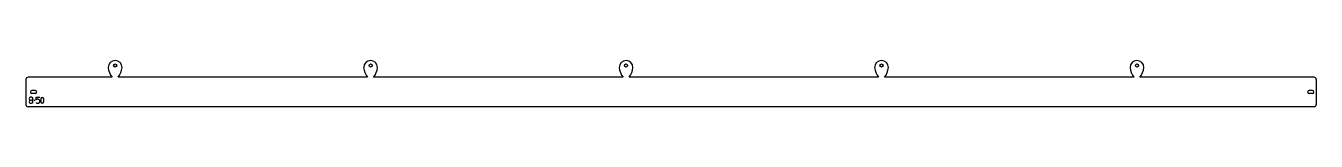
# Model space of a CAD drawing. Header units: millimetres. Extents: x 2952 to 4258, y 1707 to 1754.
import ezdxf

# ---------------------------------------------------------------- set-up
doc = ezdxf.new("R2010")
doc.units = ezdxf.units.MM

# ---------------------------------------------------------------- blocks, each defined once
blk = doc.blocks.new('SI8-50')
for p, q in [((81.2, 15), (-3.9, 15)), ((339.7, 15), (87.2, 15)), ((598.2, 15), (345.7, 15)), ((856.7, 15), (604.2, 15)), ((1115.2, 15), (862.7, 15)), ((1297.4, 15), (1121.2, 15)), ((1297.4, -15), (-3.9, -15))]:
    blk.add_line(p, q)
at = {"color": 5}
for p, q in [((-6.1, 12.8), (-6.1, -12.8)), ((3.2, 1.6), (0, 1.6)), ((1295.7, 1.6), (1292.5, 1.6)), ((1299.6, 12.8), (1299.6, -12.8)), ((3.2, -1.6), (0, -1.6)), ((1295.7, -1.6), (1292.5, -1.6))]:
    blk.add_line(p, q, dxfattribs=at)
at = {"color": 2, "lineweight": 0}
blk.add_line((-0.4, -8.4), (-1.4, -8.4), dxfattribs=at)
at = {"color": 2}
blk.add_line((1.8, -8.4), (3.4, -8.4), dxfattribs=at)
for points in [[(-0.4, -5.3), (-1.4, -5.3, 1), (-1.4, -8.4, 1), (-1.4, -11.4), (-0.4, -11.4, 1), (-0.4, -8.4, 1)], [(8.9, -9.9, 1), (11.9, -9.9), (11.9, -6.9, 1), (8.9, -6.9)]]:
    blk.add_lwpolyline(points, format="xyb", close=True, dxfattribs=at)
at = {"color": 5}
for centre in [(84.2, 27), (342.7, 27), (601.2, 27), (859.7, 27), (1118.2, 27)]:
    blk.add_circle(centre, 1.6, dxfattribs=at)
for centre, radius, start, end in [((84.2, 25), 7, 0, 180), ((342.7, 25), 7, 0, 180), ((601.2, 25), 7, 0, 180), ((859.7, 25), 7, 0, 180), ((1118.2, 25), 7, 0, 180), ((-3.9, 12.8), 2.2, 90, 180), ((96.2, 26.8), 19.1, 185.4368, 218.1768), ((72.2, 26.8), 19.1, 321.8232, 354.5632), ((354.7, 26.8), 19.1, 185.4368, 218.1768), ((330.7, 26.8), 19.1, 321.8232, 354.5632), ((613.2, 26.8), 19.1, 185.4368, 218.1768), ((589.2, 26.8), 19.1, 321.8232, 354.5632), ((871.7, 26.8), 19.1, 185.4368, 218.1768), ((847.7, 26.8), 19.1, 321.8232, 354.5632), ((1130.2, 26.8), 19.1, 185.4368, 218.1768), ((1106.2, 26.8), 19.1, 321.8232, 354.5632), ((1297.4, 12.8), 2.2, 0, 90), ((0, 0), 1.6, 90, 270), ((3.2, 0), 1.6, 270, 90), ((1292.5, 0), 1.6, 90, 270), ((1295.7, 0), 1.6, 270, 90), ((-3.9, -12.8), 2.2, 180, 270), ((1297.4, -12.8), 2.2, 270, 0)]:
    blk.add_arc(centre, radius, start, end, dxfattribs=at)
at = {"color": 2}
blk.add_rational_spline([(4.2, -10.8), (5.3, -11.7), (6.7, -11.2), (8.1, -10.7), (8.1, -9.4), (8.1, -8), (6.7, -7.5), (5.3, -7), (4.2, -8), (4.2, -6.7), (4.2, -5.3), (6.2, -5.3), (8.1, -5.3)], [1, 0.827232737681, 1, 0.827232737681, 1, 0.827232737681, 1, 0.827232737681, 1, 1, 1, 1, 1], degree=2, knots=[0, 0, 0, 1.193264, 1.193264, 2.386527, 2.386527, 3.579791, 3.579791, 4.773055, 4.773055, 5.773055, 5.773055, 6.773055, 6.773055, 6.773055], dxfattribs=at)

msp = doc.modelspace()

# ---------------------------------------------------------------- block references
at = {"color": 2}
msp.add_blockref('SI8-50', (2958.4, 1722.1), dxfattribs=at)

doc.saveas('drawing.dxf')
